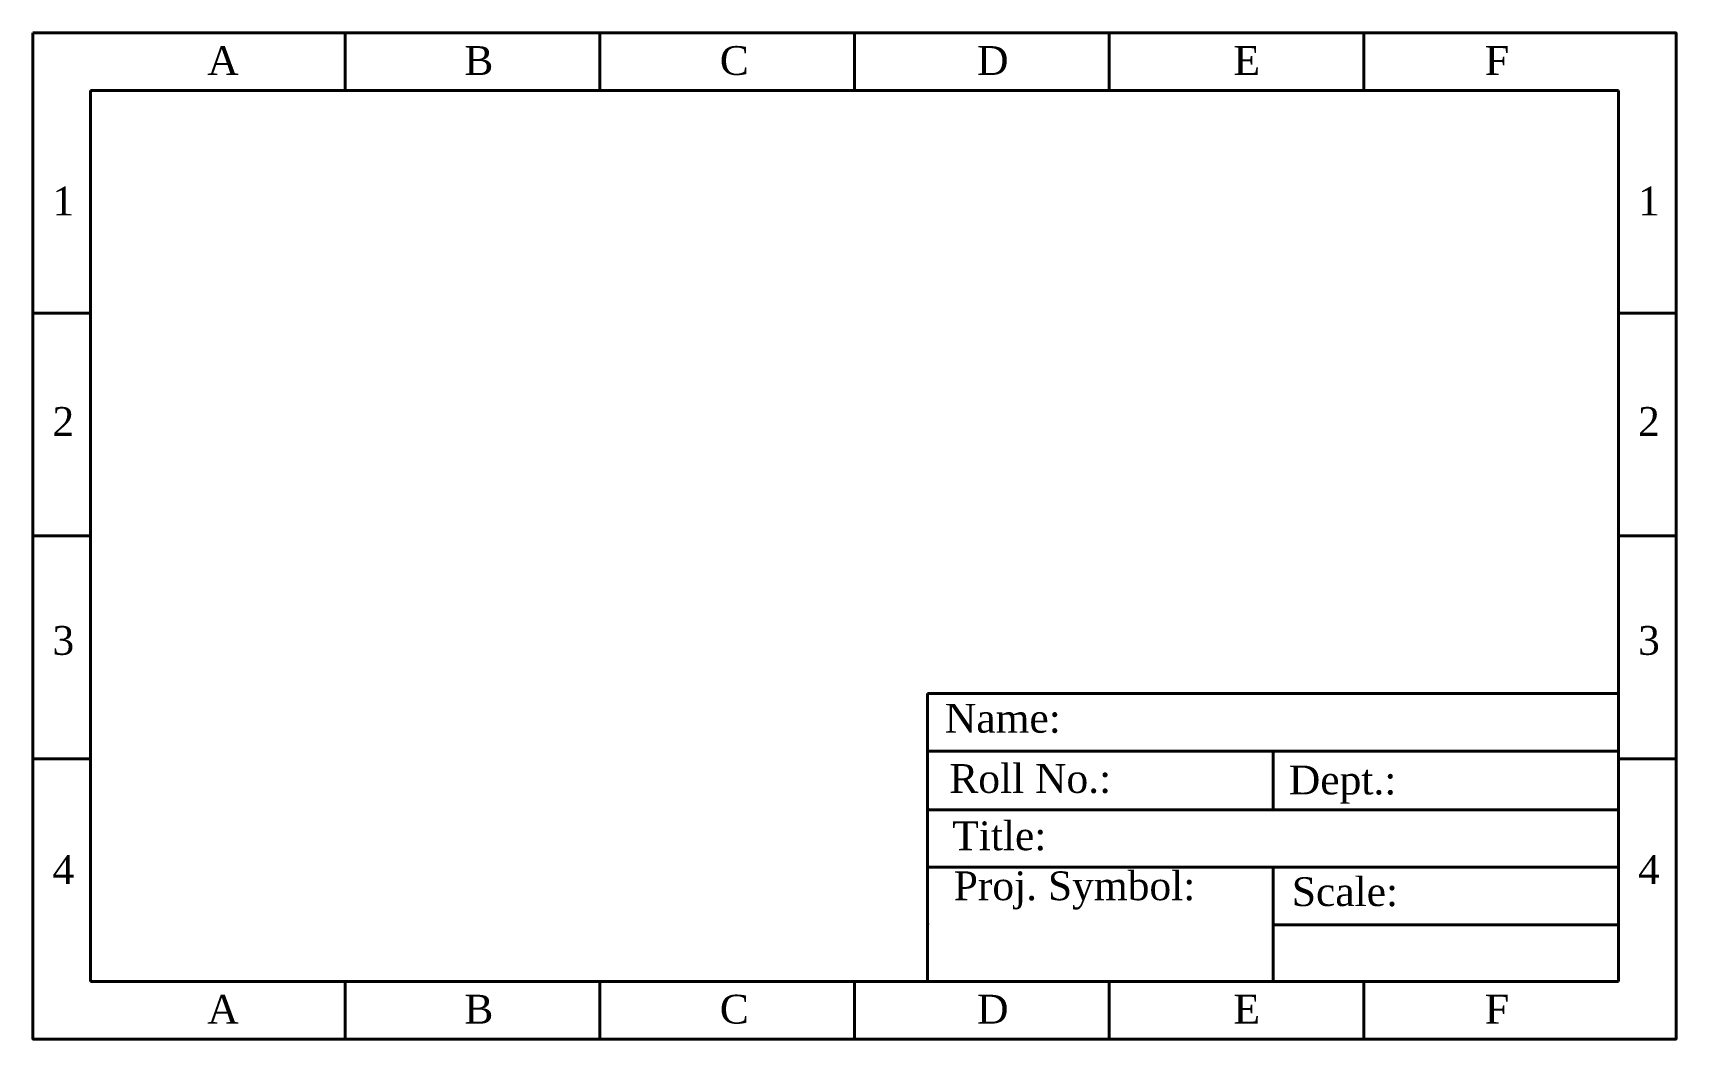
# Paper-space layout 'Layout1' of a CAD drawing. Header units: millimetres. Extents: x 1 to 286, y 1 to 175.
import ezdxf

# ---------------------------------------------------------------- set-up
doc = ezdxf.new("R2010")
doc.units = ezdxf.units.MM
doc.layers.add('Margin', color=7, linetype='Continuous', lineweight=40)
doc.styles.get("Standard").update_dxf_attribs({"font": 'times.ttf'})

psp = doc.layouts.get("Layout1")

# ---------------------------------------------------------------- linework, layer by layer
at = {"layer": 'Margin'}
for p, q in [((55.04, 165.37), (55.04, 175.37)), ((99.27, 165.37), (99.27, 175.37)), ((143.5, 165.37), (143.5, 175.37)), ((187.73, 165.37), (187.73, 175.37)), ((231.96, 165.37), (231.96, 175.37)), ((10.81, 165.37), (276.19, 165.37)), ((10.81, 10.63), (10.81, 165.37)), ((276.19, 165.37), (276.19, 10.63)), ((10.81, 126.69), (0.81, 126.69)), ((286.19, 126.69), (276.19, 126.69)), ((10.81, 88), (0.81, 88)), ((286.19, 88), (276.19, 88)), ((156.19, 10.63), (156.19, 60.63)), ((156.19, 60.63), (276.19, 60.63)), ((10.81, 49.31), (0.81, 49.31)), ((156.19, 50.63), (276.19, 50.63)), ((216.19, 50.63), (216.19, 40.47)), ((286.19, 49.31), (276.19, 49.31)), ((156.19, 40.47), (276.19, 40.47)), ((156.19, 30.47), (276.19, 30.47)), ((216.19, 30.47), (216.19, 10.63)), ((216.19, 20.47), (276.19, 20.47)), ((276.19, 10.63), (10.81, 10.63)), ((55.04, 0.63), (55.04, 10.63)), ((99.27, 0.63), (99.27, 10.63)), ((143.5, 0.63), (143.5, 10.63)), ((276.19, 10.63), (156.19, 10.63)), ((187.73, 0.63), (187.73, 10.63)), ((231.96, 0.63), (231.96, 10.63))]:
    psp.add_line(p, q, dxfattribs=at)
psp.add_lwpolyline([(0.81, 175.37), (286.19, 175.37), (286.19, 0.63), (0.81, 0.63)], close=True, dxfattribs=at)
for p in [(55.04, 165.37), (99.27, 165.37), (143.5, 165.37), (187.73, 165.37), (231.96, 165.37), (10.81, 126.69), (10.81, 88), (10.81, 49.31), (156.19, 50.63), (216.19, 50.63), (156.19, 40.63), (156.19, 30.63), (216.19, 30.47), (156.19, 20.63)]:
    psp.add_point(p, dxfattribs=at)

# ---------------------------------------------------------------- texts
for s, p in [('1', (4.21, 143.67)), ('1', (279.58, 143.67)), ('2', (4.21, 105.39)), ('2', (279.58, 105.39)), ('3', (4.21, 67.37)), ('3', (279.58, 67.37)), ('Name:', (159.2, 53.85)), ('Roll No.:', (159.96, 43.39)), ('Dept.:', (218.94, 43.13)), ('Title:', (160.47, 33.44)), ('4', (4.21, 27.57)), ('4', (279.58, 27.57)), ('Proj. Symbol:', (160.73, 24.76)), ('Scale:', (219.45, 23.74))]:
    psp.add_text(s, height=5, dxfattribs=at).set_placement(p)
at = {"layer": 'Margin', "char_height": 5, "attachment_point": 1}
for s, width, insert in [('A', 5, (31.12, 173.07)), ('B', 5, (75.74, 173.07)), ('C', 0.9472, (120.11, 173.07)), ('D', 0.9472, (164.8, 173.07)), ('E', 0.9472, (209.32, 173.07)), ('F', 0.9472, (252.98, 173.07)), ('A', 5, (31.12, 8.33)), ('B', 5, (75.74, 8.33)), ('C', 0.9472, (120.11, 8.33)), ('D', 0.9472, (164.8, 8.33)), ('E', 0.9472, (209.32, 8.33)), ('F', 0.9472, (252.98, 8.33))]:
    psp.add_mtext_dynamic_manual_height_columns(s, width=width, gutter_width=25, heights=[0], dxfattribs=dict(at, insert=insert))

doc.saveas('drawing.dxf')
